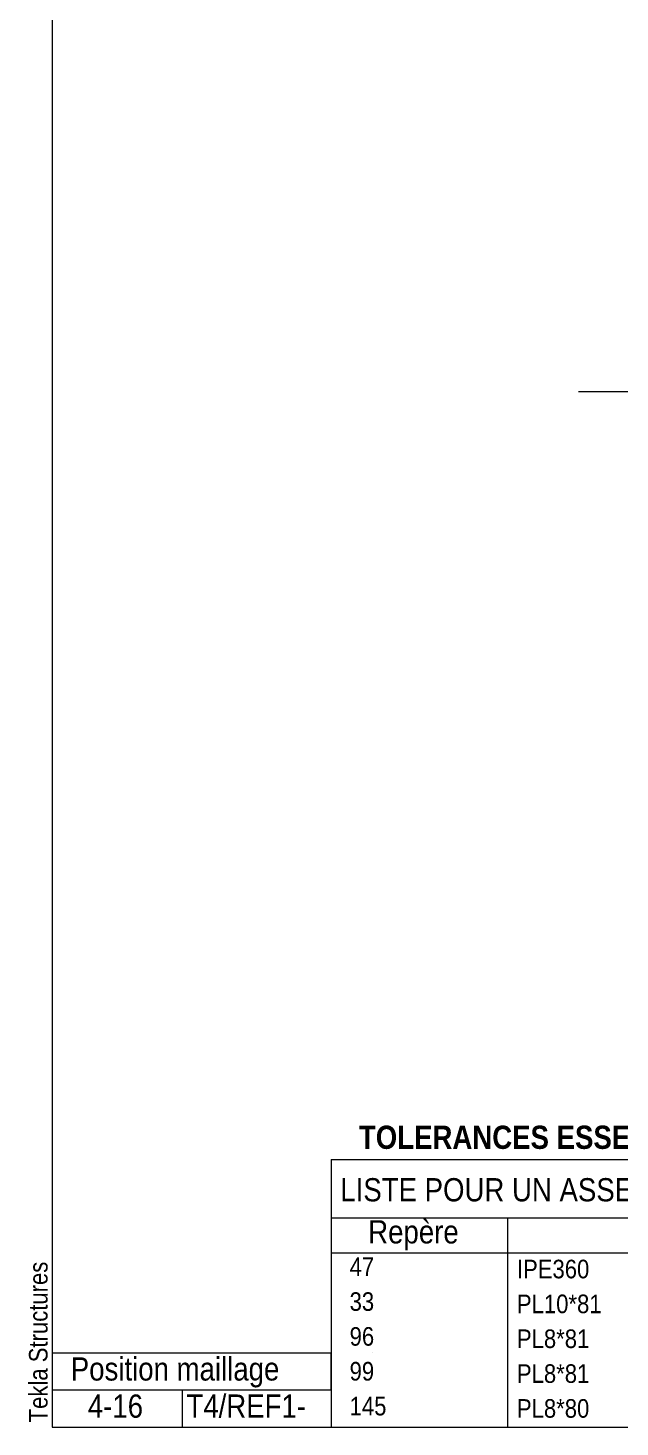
# Model space of a CAD drawing. Header units: millimetres. Extents: x 2 to 410, y 5 to 282.
# Drawn here: x 2.4 to 66.1, y 5 to 155.5 of the extents above; entities that cross this region are included whole.
import ezdxf

# ---------------------------------------------------------------- set-up
doc = ezdxf.new("R2010")
doc.units = ezdxf.units.MM
doc.linetypes.add('AXES', pattern=[12.7, 7.9375, -1.5875, 1.5875, -1.5875])
for name, color, linetype, lineweight in [('Autre type objet', 1, 'Continuous', 0), ('Axe', 1, 'Continuous', 0), ('Feuille dessin', 5, 'Continuous', 0)]:
    doc.layers.add(name, color=color, linetype=linetype, lineweight=lineweight)
doc.styles.add('ARIAL', font='ARIAL.TTF')
doc.styles.add('ARIAL_BOLD', font='ARIALBD.TTF')

# ---------------------------------------------------------------- blocks, each defined once
blk = doc.blocks.new('*A40')
at = {"layer": 'Axe', "color": 1, "linetype": 'AXES', "lineweight": 15}
blk.add_line((61.613613, 116.438188), (126.143946, 116.438188), dxfattribs=at)
blk = doc.blocks.new('*A47')
at = {"layer": 'Feuille dessin', "linetype": 'Continuous', "lineweight": 0}
for p, q in [((5, 282), (5, 5)), ((5, 5), (405, 5))]:
    blk.add_line(p, q, dxfattribs=at)
at = {"layer": 'Feuille dessin', "style": 'ARIAL', "width": 0.85}
blk.add_text('Tekla Structures', height=2, rotation=90, dxfattribs=at).set_placement((4.5, 5.5))
blk = doc.blocks.new('*A50')
at = {"layer": 'Autre type objet', "linetype": 'Continuous', "lineweight": 0}
for p, q in [((35, 33.776986), (220, 33.776986)), ((35.000031, 33.776887), (35, 23.75)), ((35, 27.5), (220, 27.5)), ((54, 27.5), (54, 23.75)), ((35, 23.75), (220, 23.75)), ((35, 23.75), (35, 20)), ((54, 23.75), (54, 20)), ((35, 20), (35, 16.25)), ((54, 20), (54, 16.25)), ((35, 16.25), (35, 12.5)), ((54, 16.25), (54, 12.5)), ((35, 12.5), (35, 8.75)), ((54, 12.5), (54, 8.75)), ((35, 8.75), (35, 5)), ((54, 8.75), (54, 5))]:
    blk.add_line(p, q, dxfattribs=at)
at = {"layer": 'Autre type objet', "width": 0.85}
for s, height, style, p in [('TOLERANCES ESSENTIELLES CONFORMES A LA NORME 1090-1', 2.5, 'ARIAL_BOLD', (38, 34.927143)), ('LISTE POUR UN ASSEMBLAGE:', 2.5, 'ARIAL', (36, 29.278635)), ('Repère', 2.5, 'ARIAL', (39, 24.75)), ('47', 2, 'ARIAL', (37, 21.25)), ('IPE360', 2, 'ARIAL', (55, 21)), ('33', 2, 'ARIAL', (37, 17.5)), ('PL10*81', 2, 'ARIAL', (55, 17.25)), ('96', 2, 'ARIAL', (37, 13.75)), ('PL8*81', 2, 'ARIAL', (55, 13.5)), ('99', 2, 'ARIAL', (37, 10)), ('PL8*81', 2, 'ARIAL', (55, 9.75)), ('145', 2, 'ARIAL', (37, 6.25)), ('PL8*80', 2, 'ARIAL', (55, 6))]:
    blk.add_text(s, height=height, dxfattribs=dict(at, style=style)).set_placement(p)
blk = doc.blocks.new('*A52')
at = {"layer": 'Autre type objet', "linetype": 'Continuous', "lineweight": 0}
for p, q in [((5, 13), (5, 9)), ((5, 13), (35, 13)), ((35, 9), (35, 13)), ((39.5, 13), (39.5, 13)), ((5, 9), (35, 9)), ((5, 9), (5, 5)), ((19, 9), (19, 5)), ((35, 9), (35, 5)), ((5, 5), (35, 5))]:
    blk.add_line(p, q, dxfattribs=at)
at = {"layer": 'Autre type objet', "style": 'ARIAL', "width": 0.85}
for s, p in [('Position maillage', (7, 10)), ('4-16', (8.83374, 6)), ('T4/REF1-', (19.445801, 6))]:
    blk.add_text(s, height=2.5, dxfattribs=at).set_placement(p)

msp = doc.modelspace()

# ---------------------------------------------------------------- block references
at = {"lineweight": 0}
for name in ['*A47', '*A40', '*A50', '*A52']:
    msp.add_blockref(name, (0, 0), dxfattribs=at)

doc.saveas('drawing.dxf')
